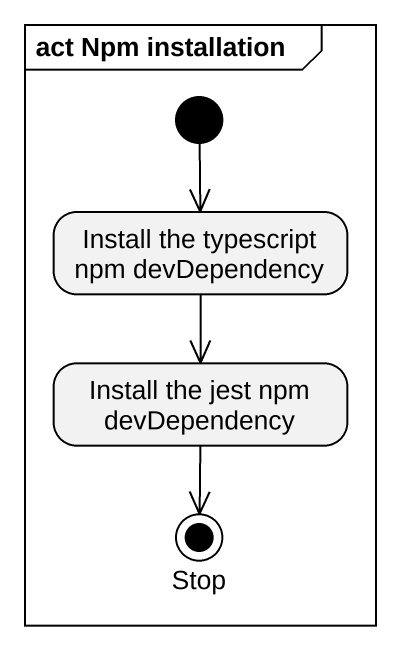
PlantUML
@startuml
mainframe act Npm installation
hide empty description
state "Install the typescript npm devDependency" as Install_the_typescript_npm
state "Install the jest npm devDependency" as Install_the_jest_npm
state "Stop" as Stop_ <<end>>
[*] --> Install_the_typescript_npm
Install_the_typescript_npm --> Install_the_jest_npm
Install_the_jest_npm --> Stop_
@enduml
